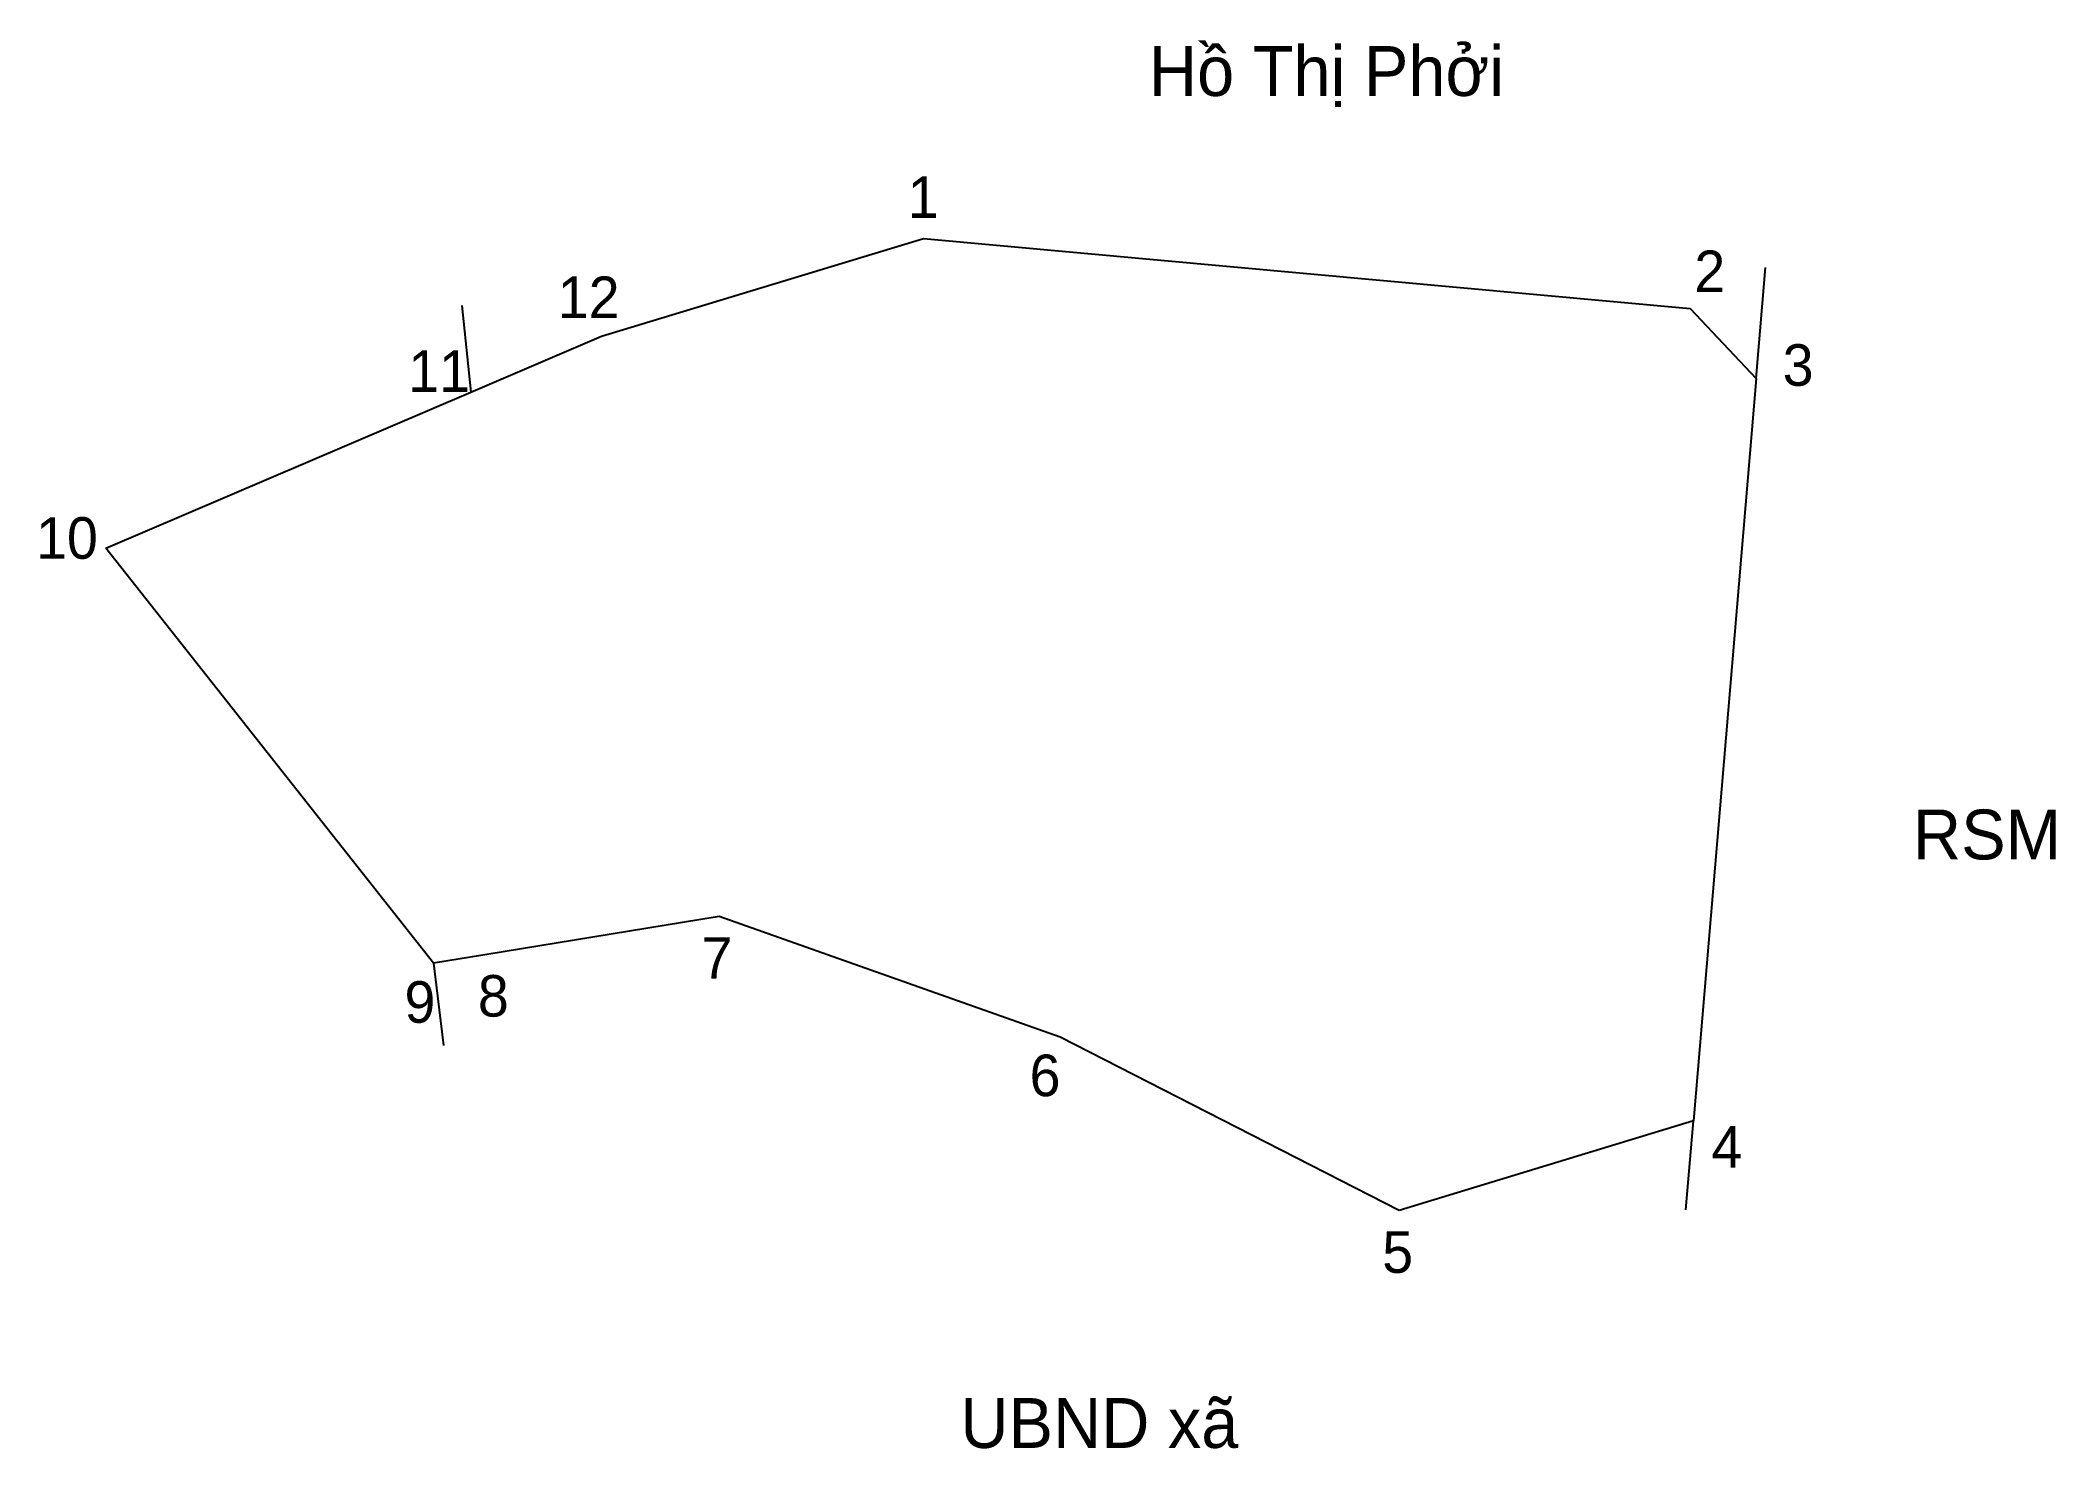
# Model space of a CAD drawing. Extents: x 549503 to 549680, y 1824946 to 1825070.
import ezdxf

# ---------------------------------------------------------------- set-up
doc = ezdxf.new("R2010")
doc.units = 0
for name, color, linetype in [('CanhThua', 7, 'Continuous'), ('RauThua', 7, 'Continuous'), ('SoHieuDinhThua', 7, 'Continuous'), ('TenChuLanCan', 7, 'Continuous')]:
    doc.layers.add(name, color=color, linetype=linetype)

msp = doc.modelspace()

# ---------------------------------------------------------------- linework, layer by layer
at = {"layer": 'CanhThua'}
for p, q in [((549551.98, 1825044.24), (549580.36, 1825052.85)), ((549580.36, 1825052.85), (549647.92, 1825046.68)), ((549647.92, 1825046.68), (549653.73, 1825040.51)), ((549540.49, 1825039.32), (549551.98, 1825044.24)), ((549653.73, 1825040.51), (549648.2, 1824975.11)), ((549508.33, 1825025.57), (549540.49, 1825039.32)), ((549537.19, 1824989), (549508.33, 1825025.57)), ((549562.36, 1824993.1), (549541.71, 1824989.73)), ((549592.41, 1824982.47), (549562.36, 1824993.1)), ((549541.71, 1824989.73), (549537.19, 1824989)), ((549622.28, 1824967.19), (549592.41, 1824982.47)), ((549648.2, 1824975.11), (549622.28, 1824967.19))]:
    msp.add_line(p, q, dxfattribs=at)
at = {"layer": 'RauThua'}
for p, q in [((549653.73, 1825040.51), (549654.56, 1825050.31)), ((549539.69, 1825046.95), (549540.49, 1825039.32)), ((549537.19, 1824989), (549538.08, 1824981.75)), ((549647.53, 1824967.25), (549648.2, 1824975.11))]:
    msp.add_line(p, q, dxfattribs=at)

# ---------------------------------------------------------------- texts
at = {"layer": 'SoHieuDinhThua'}
for s, height, p in [('1', 3.66, (549578.97, 1825054.67)), ('2', 3.66, (549648.28, 1825048.14)), ('12', 3.662, (549548.14, 1825045.85)), ('11', 3.662, (549534.96, 1825039.34)), ('3', 3.66, (549656.06, 1825039.88)), ('10', 3.662, (549502.17, 1825024.64)), ('7', 3.66, (549560.8, 1824987.62)), ('9', 3.66, (549534.63, 1824983.75)), ('8', 3.66, (549541.1, 1824984.29)), ('6', 3.66, (549589.71, 1824977.28)), ('4', 3.66, (549649.79, 1824970.98)), ('5', 3.66, (549620.78, 1824961.71))]:
    msp.add_text(s, height=height, dxfattribs=at).set_placement(p)
at = {"layer": 'TenChuLanCan'}
for s, height, p in [('Hồ Thị Phởi', 4.3949, (549600.22, 1825065.42)), ('RSM', 4.395, (549667.54, 1824998.14)), ('UBND xã', 4.395, (549583.61, 1824946.28))]:
    msp.add_text(s, height=height, dxfattribs=at).set_placement(p)

doc.saveas('drawing.dxf')
